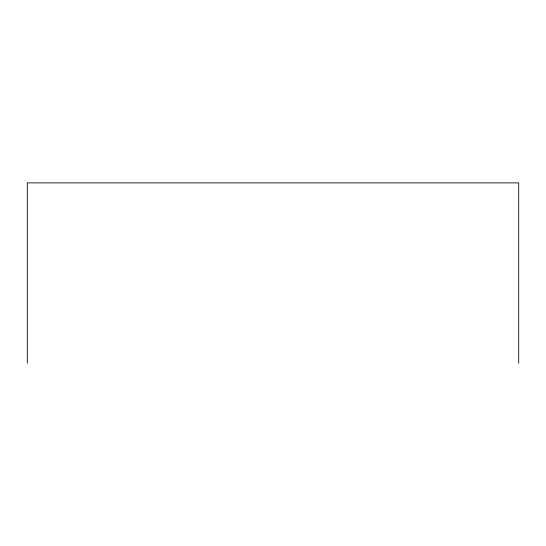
<?xml version="1.0" encoding="UTF-8"?>
<svg xmlns="http://www.w3.org/2000/svg" width="546" height="546" viewBox="0 0 546 546"><rect width="100%" height="100%" fill="white"/><g stroke="black" fill="none" stroke-linecap="round" stroke-linejoin="round"><path stroke-width="0.82" d="M518.7 363.11L518.7 182.89L27.3 182.89L27.3 363.11"/></g></svg>
